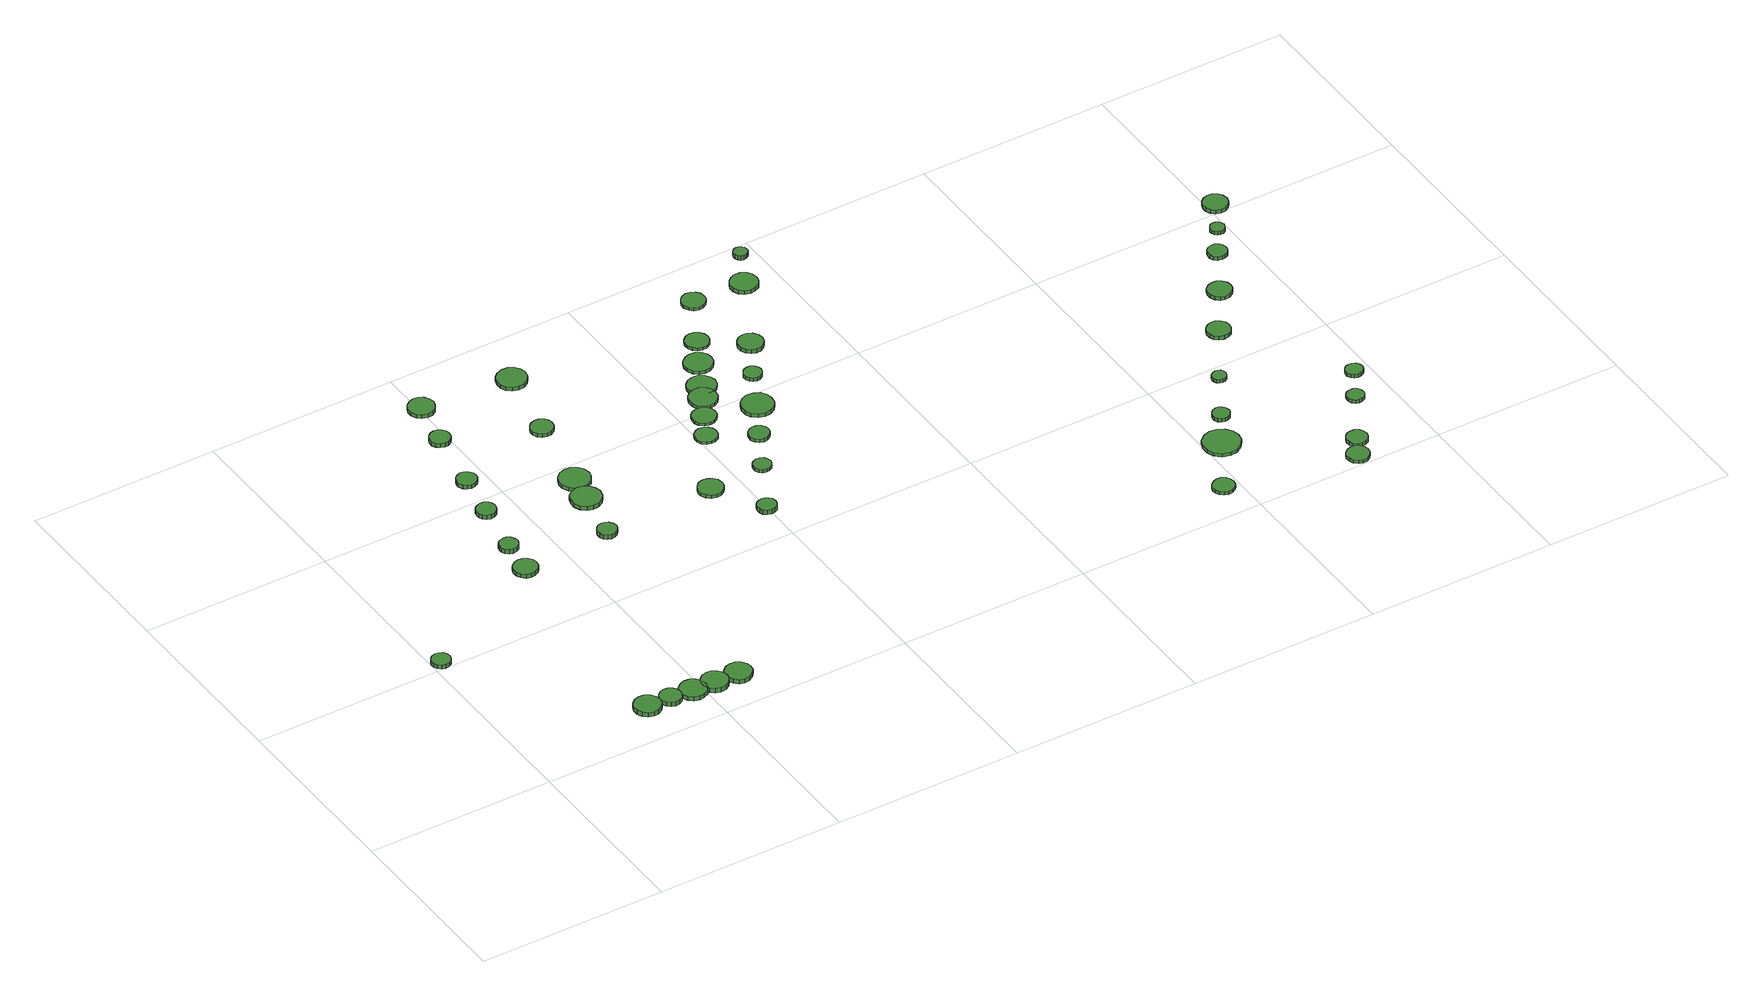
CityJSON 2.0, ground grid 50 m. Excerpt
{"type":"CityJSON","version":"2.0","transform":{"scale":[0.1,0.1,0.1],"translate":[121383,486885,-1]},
"CityObjects":{
"tree1":{"type":"SolitaryVegetationObject","attributes":{"function":"something"},"geometry":[{"type":"MultiSurface","lod":"1","boundaries":[[[0,1,2,3,4,5,6,7,8,9,10,11,12,13,14]],[[15,16,17,18,19,20,21,22,23,24,25,26,27,28,29]],[[0,29,28,1]],[[1,28,27,2]],[[2,27,26,3]],[[3,26,25,4]],[[4,25,24,5]],[[5,24,23,6]],[[6,23,22,7]],[[7,22,21,8]],[[8,21,20,9]],[[9,20,19,10]],[[10,19,18,11]],[[11,18,17,12]],[[12,17,16,13]],[[13,16,15,14]],[[14,15,29,0]]]}]},
"tree2":{"type":"SolitaryVegetationObject","attributes":{"function":"something"},"geometry":[{"type":"MultiSurface","lod":"1","boundaries":[[[30,31,32,33,34,35,36,37,38,39,40,41,42,43,44]],[[45,46,47,48,49,50,51,52,53,54,55,56,57,58,59]],[[30,59,58,31]],[[31,58,57,32]],[[32,57,56,33]],[[33,56,55,34]],[[34,55,54,35]],[[35,54,53,36]],[[36,53,52,37]],[[37,52,51,38]],[[38,51,50,39]],[[39,50,49,40]],[[40,49,48,41]],[[41,48,47,42]],[[42,47,46,43]],[[43,46,45,44]],[[44,45,59,30]]]}]},
"tree3":{"type":"SolitaryVegetationObject","attributes":{"function":"something"},"geometry":[{"type":"MultiSurface","lod":"1","boundaries":[[[60,61,62,63,64,65,66,67,68,69,70,71,72,73,74]],[[75,76,77,78,79,80,81,82,83,84,85,86,87,88,89]],[[60,89,88,61]],[[61,88,87,62]],[[62,87,86,63]],[[63,86,85,64]],[[64,85,84,65]],[[65,84,83,66]],[[66,83,82,67]],[[67,82,81,68]],[[68,81,80,69]],[[69,80,79,70]],[[70,79,78,71]],[[71,78,77,72]],[[72,77,76,73]],[[73,76,75,74]],[[74,75,89,60]]]}]},
"tree4":{"type":"SolitaryVegetationObject","attributes":{"function":"something"},"geometry":[{"type":"MultiSurface","lod":"1","boundaries":[[[90,91,92,93,94,95,96,97,98,99,100,101,102,103,104]],[[105,106,107,108,109,110,111,112,113,114,115,116,117,118,119]],[[90,119,118,91]],[[91,118,117,92]],[[92,117,116,93]],[[93,116,115,94]],[[94,115,114,95]],[[95,114,113,96]],[[96,113,112,97]],[[97,112,111,98]],[[98,111,110,99]],[[99,110,109,100]],[[100,109,108,101]],[[101,108,107,102]],[[102,107,106,103]],[[103,106,105,104]],[[104,105,119,90]]]}]},
"tree5":{"type":"SolitaryVegetationObject","attributes":{"function":"something"},"geometry":[{"type":"MultiSurface","lod":"1","boundaries":[[[120,121,122,123,124,125,126,127,128,129,130,131,132,133,134]],[[135,136,137,138,139,140,141,142,143,144,145,146,147,148,149]],[[120,149,148,121]],[[121,148,147,122]],[[122,147,146,123]],[[123,146,145,124]],[[124,145,144,125]],[[125,144,143,126]],[[126,143,142,127]],[[127,142,141,128]],[[128,141,140,129]],[[129,140,139,130]],[[130,139,138,131]],[[131,138,137,132]],[[132,137,136,133]],[[133,136,135,134]],[[134,135,149,120]]]}]},
"tree6":{"type":"SolitaryVegetationObject","attributes":{"function":"something"},"geometry":[{"type":"MultiSurface","lod":"1","boundaries":[[[150,151,152,153,154,155,156,157,158,159,160,161,162,163,164]],[[165,166,167,168,169,170,171,172,173,174,175,176,177,178,179]],[[150,179,178,151]],[[151,178,177,152]],[[152,177,176,153]],[[153,176,175,154]],[[154,175,174,155]],[[155,174,173,156]],[[156,173,172,157]],[[157,172,171,158]],[[158,171,170,159]],[[159,170,169,160]],[[160,169,168,161]],[[161,168,167,162]],[[162,167,166,163]],[[163,166,165,164]],[[164,165,179,150]]]}]},
"tree7":{"type":"SolitaryVegetationObject","attributes":{"function":"something"},"geometry":[{"type":"MultiSurface","lod":"1","boundaries":[[[180,181,182,183,184,185,186,187,188,189,190,191,192,193,194]],[[195,196,197,198,199,200,201,202,203,204,205,206,207,208,209]],[[180,209,208,181]],[[181,208,207,182]],[[182,207,206,183]],[[183,206,205,184]],[[184,205,204,185]],[[185,204,203,186]],[[186,203,202,187]],[[187,202,201,188]],[[188,201,200,189]],[[189,200,199,190]],[[190,199,198,191]],[[191,198,197,192]],[[192,197,196,193]],[[193,196,195,194]],[[194,195,209,180]]]}]},
"tree8":{"type":"SolitaryVegetationObject","attributes":{"function":"something"},"geometry":[{"type":"MultiSurface","lod":"1","boundaries":[[[210,211,212,213,214,215,216,217,218,219,220,221,222,223,224]],[[225,226,227,228,229,230,231,232,233,234,235,236,237,238,239]],[[210,239,238,211]],[[211,238,237,212]],[[212,237,236,213]],[[213,236,235,214]],[[214,235,234,215]],[[215,234,233,216]],[[216,233,232,217]],[[217,232,231,218]],[[218,231,230,219]],[[219,230,229,220]],[[220,229,228,221]],[[221,228,227,222]],[[222,227,226,223]],[[223,226,225,224]],[[224,225,239,210]]]}]},
"tree9":{"type":"SolitaryVegetationObject","attributes":{"function":"something"},"geometry":[{"type":"MultiSurface","lod":"1","boundaries":[[[240,241,242,243,244,245,246,247,248,249,250,251,252,253,254]],[[255,256,257,258,259,260,261,262,263,264,265,266,267,268,269]],[[240,269,268,241]],[[241,268,267,242]],[[242,267,266,243]],[[243,266,265,244]],[[244,265,264,245]],[[245,264,263,246]],[[246,263,262,247]],[[247,262,261,248]],[[248,261,260,249]],[[249,260,259,250]],[[250,259,258,251]],[[251,258,257,252]],[[252,257,256,253]],[[253,256,255,254]],[[254,255,269,240]]]}]},
"tree10":{"type":"SolitaryVegetationObject","attributes":{"function":"something"},"geometry":[{"type":"MultiSurface","lod":"1","boundaries":[[[270,271,272,273,274,275,276,277,278,279,280,281,282,283,284]],[[285,286,287,288,289,290,291,292,293,294,295,296,297,298,299]],[[270,299,298,271]],[[271,298,297,272]],[[272,297,296,273]],[[273,296,295,274]],[[274,295,294,275]],[[275,294,293,276]],[[276,293,292,277]],[[277,292,291,278]],[[278,291,290,279]],[[279,290,289,280]],[[280,289,288,281]],[[281,288,287,282]],[[282,287,286,283]],[[283,286,285,284]],[[284,285,299,270]]]}]},
"tree11":{"type":"SolitaryVegetationObject","attributes":{"function":"something"},"geometry":[{"type":"MultiSurface","lod":"1","boundaries":[[[300,301,302,303,304,305,306,307,308,309,310,311,312,313,314]],[[315,316,317,318,319,320,321,322,323,324,325,326,327,328,329]],[[300,329,328,301]],[[301,328,327,302]],[[302,327,326,303]],[[303,326,325,304]],[[304,325,324,305]],[[305,324,323,306]],[[306,323,322,307]],[[307,322,321,308]],[[308,321,320,309]],[[309,320,319,310]],[[310,319,318,311]],[[311,318,317,312]],[[312,317,316,313]],[[313,316,315,314]],[[314,315,329,300]]]}]},
"tree12":{"type":"SolitaryVegetationObject","attributes":{"function":"something"},"geometry":[{"type":"MultiSurface","lod":"1","boundaries":[[[330,331,332,333,334,335,336,337,338,339,340,341,342,343,344]],[[345,346,347,348,349,350,351,352,353,354,355,356,357,358,359]],[[330,359,358,331]],[[331,358,357,332]],[[332,357,356,333]],[[333,356,355,334]],[[334,355,354,335]],[[335,354,353,336]],[[336,353,352,337]],[[337,352,351,338]],[[338,351,350,339]],[[339,350,349,340]],[[340,349,348,341]],[[341,348,347,342]],[[342,347,346,343]],[[343,346,345,344]],[[344,345,359,330]]]}]},
"tree13":{"type":"SolitaryVegetationObject","attributes":{"function":"something"},"geometry":[{"type":"MultiSurface","lod":"1","boundaries":[[[360,361,362,363,364,365,366,367,368,369,370,371,372,373,374]],[[375,376,377,378,379,380,381,382,383,384,385,386,387,388,389]],[[360,389,388,361]],[[361,388,387,362]],[[362,387,386,363]],[[363,386,385,364]],[[364,385,384,365]],[[365,384,383,366]],[[366,383,382,367]],[[367,382,381,368]],[[368,381,380,369]],[[369,380,379,370]],[[370,379,378,371]],[[371,378,377,372]],[[372,377,376,373]],[[373,376,375,374]],[[374,375,389,360]]]}]},
"tree14":{"type":"SolitaryVegetationObject","attributes":{"function":"something"},"geometry":[{"type":"MultiSurface","lod":"1","boundaries":[[[390,391,392,393,394,395,396,397,398,399,400,401,402,403,404]],[[405,406,407,408,409,410,411,412,413,414,415,416,417,418,419]],[[390,419,418,391]],[[391,418,417,392]],[[392,417,416,393]],[[393,416,415,394]],[[394,415,414,395]],[[395,414,413,396]],[[396,413,412,397]],[[397,412,411,398]],[[398,411,410,399]],[[399,410,409,400]],[[400,409,408,401]],[[401,408,407,402]],[[402,407,406,403]],[[403,406,405,404]],[[404,405,419,390]]]}]},
"tree15":{"type":"SolitaryVegetationObject","attributes":{"function":"something"},"geometry":[{"type":"MultiSurface","lod":"1","boundaries":[[[420,421,422,423,424,425,426,427,428,429,430,431,432,433,434]],[[435,436,437,438,439,440,441,442,443,444,445,446,447,448,449]],[[420,449,448,421]],[[421,448,447,422]],[[422,447,446,423]],[[423,446,445,424]],[[424,445,444,425]],[[425,444,443,426]],[[426,443,442,427]],[[427,442,441,428]],[[428,441,440,429]],[[429,440,439,430]],[[430,439,438,431]],[[431,438,437,432]],[[432,437,436,433]],[[433,436,435,434]],[[434,435,449,420]]]}]},
"tree16":{"type":"SolitaryVegetationObject","attributes":{"function":"something"},"geometry":[{"type":"MultiSurface","lod":"1","boundaries":[[[450,451,452,453,454,455,456,457,458,459,460,461,462,463,464]],[[465,466,467,468,469,470,471,472,473,474,475,476,477,478,479]],[[450,479,478,451]],[[451,478,477,452]],[[452,477,476,453]],[[453,476,475,454]],[[454,475,474,455]],[[455,474,473,456]],[[456,473,472,457]],[[457,472,471,458]],[[458,471,470,459]],[[459,470,469,460]],[[460,469,468,461]],[[461,468,467,462]],[[462,467,466,463]],[[463,466,465,464]],[[464,465,479,450]]]}]},
"tree17":{"type":"SolitaryVegetationObject","attributes":{"function":"something"},"geometry":[{"type":"MultiSurface","lod":"1","boundaries":[[[480,481,482,483,484,485,486,487,488,489,490,491,492,493,494]],[[495,496,497,498,499,500,501,502,503,504,505,506,507,508,509]],[[480,509,508,481]],[[481,508,507,482]],[[482,507,506,483]],[[483,506,505,484]],[[484,505,504,485]],[[485,504,503,486]],[[486,503,502,487]],[[487,502,501,488]],[[488,501,500,489]],[[489,500,499,490]],[[490,499,498,491]],[[491,498,497,492]],[[492,497,496,493]],[[493,496,495,494]],[[494,495,509,480]]]}]},
"tree18":{"type":"SolitaryVegetationObject","attributes":{"function":"something"},"geometry":[{"type":"MultiSurface","lod":"1","boundaries":[[[510,511,512,513,514,515,516,517,518,519,520,521,522,523,524]],[[525,526,527,528,529,530,531,532,533,534,535,536,537,538,539]],[[510,539,538,511]],[[511,538,537,512]],[[512,537,536,513]],[[513,536,535,514]],[[514,535,534,515]],[[515,534,533,516]],[[516,533,532,517]],[[517,532,531,518]],[[518,531,530,519]],[[519,530,529,520]],[[520,529,528,521]],[[521,528,527,522]],[[522,527,526,523]],[[523,526,525,524]],[[524,525,539,510]]]}]},
"tree19":{"type":"SolitaryVegetationObject","attributes":{"function":"something"},"geometry":[{"type":"MultiSurface","lod":"1","boundaries":[[[540,541,542,543,544,545,546,547,548,549,550,551,552,553,554]],[[555,556,557,558,559,560,561,562,563,564,565,566,567,568,569]],[[540,569,568,541]],[[541,568,567,542]],[[542,567,566,543]],[[543,566,565,544]],[[544,565,564,545]],[[545,564,563,546]],[[546,563,562,547]],[[547,562,561,548]],[[548,561,560,549]],[[549,560,559,550]],[[550,559,558,551]],[[551,558,557,552]],[[552,557,556,553]],[[553,556,555,554]],[[554,555,569,540]]]}]},
"tree20":{"type":"SolitaryVegetationObject","attributes":{"function":"something"},"geometry":[{"type":"MultiSurface","lod":"1","boundaries":[[[570,571,572,573,574,575,576,577,578,579,580,581,582,583,584]],[[585,586,587,588,589,590,591,592,593,594,595,596,597,598,599]],[[570,599,598,571]],[[571,598,597,572]],[[572,597,596,573]],[[573,596,595,574]],[[574,595,594,575]],[[575,594,593,576]],[[576,593,592,577]],[[577,592,591,578]],[[578,591,590,579]],[[579,590,589,580]],[[580,589,588,581]],[[581,588,587,582]],[[582,587,586,583]],[[583,586,585,584]],[[584,585,599,570]]]}]},
"tree21":{"type":"SolitaryVegetationObject","attributes":{"function":"something"},"geometry":[{"type":"MultiSurface","lod":"1","boundaries":[[[600,601,602,603,604,605,606,607,608,609,610,611,612,613,614]],[[615,616,617,618,619,620,621,622,623,624,625,626,627,628,629]],[[600,629,628,601]],[[601,628,627,602]],[[602,627,626,603]],[[603,626,625,604]],[[604,625,624,605]],[[605,624,623,606]],[[606,623,622,607]],[[607,622,621,608]],[[608,621,620,609]],[[609,620,619,610]],[[610,619,618,611]],[[611,618,617,612]],[[612,617,616,613]],[[613,616,615,614]],[[614,615,629,600]]]}]},
"tree22":{"type":"SolitaryVegetationObject","attributes":{"function":"something"},"geometry":[{"type":"MultiSurface","lod":"1","boundaries":[[[630,631,632,633,634,635,636,637,638,639,640,641,642,643,644]],[[645,646,647,648,649,650,651,652,653,654,655,656,657,658,659]],[[630,659,658,631]],[[631,658,657,632]],[[632,657,656,633]],[[633,656,655,634]],[[634,655,654,635]],[[635,654,653,636]],[[636,653,652,637]],[[637,652,651,638]],[[638,651,650,639]],[[639,650,649,640]],[[640,649,648,641]],[[641,648,647,642]],[[642,647,646,643]],[[643,646,645,644]],[[644,645,659,630]]]}]},
"tree23":{"type":"SolitaryVegetationObject","attributes":{"function":"something"},"geometry":[{"type":"MultiSurface","lod":"1","boundaries":[[[660,661,662,663,664,665,666,667,668,669,670,671,672,673,674]],[[675,676,677,678,679,680,681,682,683,684,685,686,687,688,689]],[[660,689,688,661]],[[661,688,687,662]],[[662,687,686,663]],[[663,686,685,664]],[[664,685,684,665]],[[665,684,683,666]],[[666,683,682,667]],[[667,682,681,668]],[[668,681,680,669]],[[669,680,679,670]],[[670,679,678,671]],[[671,678,677,672]],[[672,677,676,673]],[[673,676,675,674]],[[674,675,689,660]]]}]},
"tree24":{"type":"SolitaryVegetationObject","attributes":{"function":"something"},"geometry":[{"type":"MultiSurface","lod":"1","boundaries":[[[690,691,692,693,694,695,696,697,698,699,700,701,702,703,704]],[[705,706,707,708,709,710,711,712,713,714,715,716,717,718,719]],[[690,719,718,691]],[[691,718,717,692]],[[692,717,716,693]],[[693,716,715,694]],[[694,715,714,695]],[[695,714,713,696]],[[696,713,712,697]],[[697,712,711,698]],[[698,711,710,699]],[[699,710,709,700]],[[700,709,708,701]],[[701,708,707,702]],[[702,707,706,703]],[[703,706,705,704]],[[704,705,719,690]]]}]},
"tree25":{"type":"SolitaryVegetationObject","attributes":{"function":"something"},"geometry":[{"type":"MultiSurface","lod":"1","boundaries":[[[720,721,722,723,724,725,726,727,728,729,730,731,732,733,734]],[[735,736,737,738,739,740,741,742,743,744,745,746,747,748,749]],[[720,749,748,721]],[[721,748,747,722]],[[722,747,746,723]],[[723,746,745,724]],[[724,745,744,725]],[[725,744,743,726]],[[726,743,742,727]],[[727,742,741,728]],[[728,741,740,729]],[[729,740,739,730]],[[730,739,738,731]],[[731,738,737,732]],[[732,737,736,733]],[[733,736,735,734]],[[734,735,749,720]]]}]},
"tree26":{"type":"SolitaryVegetationObject","attributes":{"function":"something"},"geometry":[{"type":"MultiSurface","lod":"1","boundaries":[[[750,751,752,753,754,755,756,757,758,759,760,761,762,763,764]],[[765,766,767,768,769,770,771,772,773,774,775,776,777,778,779]],[[750,779,778,751]],[[751,778,777,752]],[[752,777,776,753]],[[753,776,775,754]],[[754,775,774,755]],[[755,774,773,756]],[[756,773,772,757]],[[757,772,771,758]],[[758,771,770,759]],[[759,770,769,760]],[[760,769,768,761]],[[761,768,767,762]],[[762,767,766,763]],[[763,766,765,764]],[[764,765,779,750]]]}]},
"tree27":{"type":"SolitaryVegetationObject","attributes":{"function":"something"},"geometry":[{"type":"MultiSurface","lod":"1","boundaries":[[[780,781,782,783,784,785,786,787,788,789,790,791,792,793,794]],[[795,796,797,798,799,800,801,802,803,804,805,806,807,808,809]],[[780,809,808,781]],[[781,808,807,782]],[[782,807,806,783]],[[783,806,805,784]],[[784,805,804,785]],[[785,804,803,786]],[[786,803,802,787]],[[787,802,801,788]],[[788,801,800,789]],[[789,800,799,790]],[[790,799,798,791]],[[791,798,797,792]],[[792,797,796,793]],[[793,796,795,794]],[[794,795,809,780]]]}]},
"tree28":{"type":"SolitaryVegetationObject","attributes":{"function":"something"},"geometry":[{"type":"MultiSurface","lod":"1","boundaries":[[[810,811,812,813,814,815,816,817,818,819,820,821,822,823,824]],[[825,826,827,828,829,830,831,832,833,834,835,836,837,838,839]],[[810,839,838,811]],[[811,838,837,812]],[[812,837,836,813]],[[813,836,835,814]],[[814,835,834,815]],[[815,834,833,816]],[[816,833,832,817]],[[817,832,831,818]],[[818,831,830,819]],[[819,830,829,820]],[[820,829,828,821]],[[821,828,827,822]],[[822,827,826,823]],[[823,826,825,824]],[[824,825,839,810]]]}]},
"tree29":{"type":"SolitaryVegetationObject","attributes":{"function":"something"},"geometry":[{"type":"MultiSurface","lod":"1","boundaries":[[[840,841,842,843,844,845,846,847,848,849,850,851,852,853,854]],[[855,856,857,858,859,860,861,862,863,864,865,866,867,868,869]],[[840,869,868,841]],[[841,868,867,842]],[[842,867,866,843]],[[843,866,865,844]],[[844,865,864,845]],[[845,864,863,846]],[[846,863,862,847]],[[847,862,861,848]],[[848,861,860,849]],[[849,860,859,850]],[[850,859,858,851]],[[851,858,857,852]],[[852,857,856,853]],[[853,856,855,854]],[[854,855,869,840]]]}]},
"tree30":{"type":"SolitaryVegetationObject","attributes":{"function":"something"},"geometry":[{"type":"MultiSurface","lod":"1","boundaries":[[[870,871,872,873,874,875,876,877,878,879,880,881,882,883,884]],[[885,886,887,888,889,890,891,892,893,894,895,896,897,898,899]],[[870,899,898,871]],[[871,898,897,872]],[[872,897,896,873]],[[873,896,895,874]],[[874,895,894,875]],[[875,894,893,876]],[[876,893,892,877]],[[877,892,891,878]],[[878,891,890,879]],[[879,890,889,880]],[[880,889,888,881]],[[881,888,887,882]],[[882,887,886,883]],[[883,886,885,884]],[[884,885,899,870]]]}]},
"tree31":{"type":"SolitaryVegetationObject","attributes":{"function":"something"},"geometry":[{"type":"MultiSurface","lod":"1","boundaries":[[[900,901,902,903,904,905,906,907,908,909,910,911,912,913,914]],[[915,916,917,918,919,920,921,922,923,924,925,926,927,928,929]],[[900,929,928,901]],[[901,928,927,902]],[[902,927,926,903]],[[903,926,925,904]],[[904,925,924,905]],[[905,924,923,906]],[[906,923,922,907]],[[907,922,921,908]],[[908,921,920,909]],[[909,920,919,910]],[[910,919,918,911]],[[911,918,917,912]],[[912,917,916,913]],[[913,916,915,914]],[[914,915,929,900]]]}]},
"tree32":{"type":"SolitaryVegetationObject","attributes":{"function":"something"},"geometry":[{"type":"MultiSurface","lod":"1","boundaries":[[[930,931,932,933,934,935,936,937,938,939,940,941,942,943,944]],[[945,946,947,948,949,950,951,952,953,954,955,956,957,958,959]],[[930,959,958,931]],[[931,958,957,932]],[[932,957,956,933]],[[933,956,955,934]],[[934,955,954,935]],[[935,954,953,936]],[[936,953,952,937]],[[937,952,951,938]],[[938,951,950,939]],[[939,950,949,940]],[[940,949,948,941]],[[941,948,947,942]],[[942,947,946,943]],[[943,946,945,944]],[[944,945,959,930]]]}]},
"tree33":{"type":"SolitaryVegetationObject","attributes":{"function":"something"},"geometry":[{"type":"MultiSurface","lod":"1","boundaries":[[[960,961,962,963,964,965,966,967,968,969,970,971,972,973,974]],[[975,976,977,978,979,980,981,982,983,984,985,986,987,988,989]],[[960,989,988,961]],[[961,988,987,962]],[[962,987,986,963]],[[963,986,985,964]],[[964,985,984,965]],[[965,984,983,966]],[[966,983,982,967]],[[967,982,981,968]],[[968,981,980,969]],[[969,980,979,970]],[[970,979,978,971]],[[971,978,977,972]],[[972,977,976,973]],[[973,976,975,974]],[[974,975,989,960]]]}]},
"tree34":{"type":"SolitaryVegetationObject","attributes":{"function":"something"},"geometry":[{"type":"MultiSurface","lod":"1","boundaries":[[[990,991,992,993,994,995,996,997,998,999,1000,1001,1002,1003,1004]],[[1005,1006,1007,1008,1009,1010,1011,1012,1013,1014,1015,1016,1017,1018,1019]],[[990,1019,1018,991]],[[991,1018,1017,992]],[[992,1017,1016,993]],[[993,1016,1015,994]],[[994,1015,1014,995]],[[995,1014,1013,996]],[[996,1013,1012,997]],[[997,1012,1011,998]],[[998,1011,1010,999]],[[999,1010,1009,1000]],[[1000,1009,1008,1001]],[[1001,1008,1007,1002]],[[1002,1007,1006,1003]],[[1003,1006,1005,1004]],[[1004,1005,1019,990]]]}]},
"tree35":{"type":"SolitaryVegetationObject","attributes":{"function":"something"},"geometry":[{"type":"MultiSurface","lod":"1","boundaries":[[[1020,1021,1022,1023,1024,1025,1026,1027,1028,1029,1030,1031,1032,1033,1034]],[[1035,1036,1037,1038,1039,1040,1041,1042,1043,1044,1045,1046,1047,1048,1049]],[[1020,1049,1048,1021]],[[1021,1048,1047,1022]],[[1022,1047,1046,1023]],[[1023,1046,1045,1024]],[[1024,1045,1044,1025]],[[1025,1044,1043,1026]],[[1026,1043,1042,1027]],[[1027,1042,1041,1028]],[[1028,1041,1040,1029]],[[1029,1040,1039,1030]],[[1030,1039,1038,1031]],[[1031,1038,1037,1032]],[[1032,1037,1036,1033]],[[1033,1036,1035,1034]],[[1034,1035,1049,1020]]]}]},
"tree36":{"type":"SolitaryVegetationObject","attributes":{"function":"something"},"geometry":[{"type":"MultiSurface","lod":"1","boundaries":[[[1050,1051,1052,1053,1054,1055,1056,1057,1058,1059,1060,1061,1062,1063,1064]],[[1065,1066,1067,1068,1069,1070,1071,1072,1073,1074,1075,1076,1077,1078,1079]],[[1050,1079,1078,1051]],[[1051,1078,1077,1052]],[[1052,1077,1076,1053]],[[1053,1076,1075,1054]],[[1054,1075,1074,1055]],[[1055,1074,1073,1056]],[[1056,1073,1072,1057]],[[1057,1072,1071,1058]],[[1058,1071,1070,1059]],[[1059,1070,1069,1060]],[[1060,1069,1068,1061]],[[1061,1068,1067,1062]],[[1062,1067,1066,1063]],[[1063,1066,1065,1064]],[[1064,1065,1079,1050]]]}]},
"tree37":{"type":"SolitaryVegetationObject","attributes":{"function":"something"},"geometry":[{"type":"MultiSurface","lod":"1","boundaries":[[[1080,1081,1082,1083,1084,1085,1086,1087,1088,1089,1090,1091,1092,1093,1094]],[[1095,1096,1097,1098,1099,1100,1101,1102,1103,1104,1105,1106,1107,1108,1109]],[[1080,1109,1108,1081]],[[1081,1108,1107,1082]],[[1082,1107,1106,1083]],[[1083,1106,1105,1084]],[[1084,1105,1104,1085]],[[1085,1104,1103,1086]],[[1086,1103,1102,1087]],[[1087,1102,1101,1088]],[[1088,1101,1100,1089]],[[1089,1100,1099,1090]],[[1090,1099,1098,1091]],[[1091,1098,1097,1092]],[[1092,1097,1096,1093]],[[1093,1096,1095,1094]],[[1094,1095,1109,1080]]]}]},
"tree38":{"type":"SolitaryVegetationObject","attributes":{"function":"something"},"geometry":[{"type":"MultiSurface","lod":"1","boundaries":[[[1110,1111,1112,1113,1114,1115,1116,1117,1118,1119,1120,1121,1122,1123,1124]],[[1125,1126,1127,1128,1129,1130,1131,1132,1133,1134,1135,1136,1137,1138,1139]],[[1110,1139,1138,1111]],[[1111,1138,1137,1112]],[[1112,1137,1136,1113]],[[1113,1136,1135,1114]],[[1114,1135,1134,1115]],[[1115,1134,1133,1116]],[[1116,1133,1132,1117]],[[1117,1132,1131,1118]],[[1118,1131,1130,1119]],[[1119,1130,1129,1120]],[[1120,1129,1128,1121]],[[1121,1128,1127,1122]],[[1122,1127,1126,1123]],[[1123,1126,1125,1124]],[[1124,1125,1139,1110]]]}]},
"tree39":{"type":"SolitaryVegetationObject","attributes":{"function":"something"},"geometry":[{"type":"MultiSurface","lod":"1","boundaries":[[[1140,1141,1142,1143,1144,1145,1146,1147,1148,1149,1150,1151,1152,1153,1154]],[[1155,1156,1157,1158,1159,1160,1161,1162,1163,1164,1165,1166,1167,1168,1169]],[[1140,1169,1168,1141]],[[1141,1168,1167,1142]],[[1142,1167,1166,1143]],[[1143,1166,1165,1144]],[[1144,1165,1164,1145]],[[1145,1164,1163,1146]],[[1146,1163,1162,1147]],[[1147,1162,1161,1148]],[[1148,1161,1160,1149]],[[1149,1160,1159,1150]],[[1150,1159,1158,1151]],[[1151,1158,1157,1152]],[[1152,1157,1156,1153]],[[1153,1156,1155,1154]],[[1154,1155,1169,1140]]]}]},
"tree40":{"type":"SolitaryVegetationObject","attributes":{"function":"something"},"geometry":[{"type":"MultiSurface","lod":"1","boundaries":[[[1170,1171,1172,1173,1174,1175,1176,1177,1178,1179,1180,1181,1182,1183,1184]],[[1185,1186,1187,1188,1189,1190,1191,1192,1193,1194,1195,1196,1197,1198,1199]],[[1170,1199,1198,1171]],[[1171,1198,1197,1172]],[[1172,1197,1196,1173]],[[1173,1196,1195,1174]],[[1174,1195,1194,1175]],[[1175,1194,1193,1176]],[[1176,1193,1192,1177]],[[1177,1192,1191,1178]],[[1178,1191,1190,1179]],[[1179,1190,1189,1180]],[[1180,1189,1188,1181]],[[1181,1188,1187,1182]],[[1182,1187,1186,1183]],[[1183,1186,1185,1184]],[[1184,1185,1199,1170]]]}]},
"tree41":{"type":"SolitaryVegetationObject","attributes":{"function":"something"},"geometry":[{"type":"MultiSurface","lod":"1","boundaries":[[[1200,1201,1202,1203,1204,1205,1206,1207,1208,1209,1210,1211,1212,1213,1214]],[[1215,1216,1217,1218,1219,1220,1221,1222,1223,1224,1225,1226,1227,1228,1229]],[[1200,1229,1228,1201]],[[1201,1228,1227,1202]],[[1202,1227,1226,1203]],[[1203,1226,1225,1204]],[[1204,1225,1224,1205]],[[1205,1224,1223,1206]],[[1206,1223,1222,1207]],[[1207,1222,1221,1208]],[[1208,1221,1220,1209]],[[1209,1220,1219,1210]],[[1210,1219,1218,1211]],[[1211,1218,1217,1212]],[[1212,1217,1216,1213]],[[1213,1216,1215,1214]],[[1214,1215,1229,1200]]]}]},
"tree42":{"type":"SolitaryVegetationObject","attributes":{"function":"something"},"geometry":[{"type":"MultiSurface","lod":"1","boundaries":[[[1230,1231,1232,1233,1234,1235,1236,1237,1238,1239,1240,1241,1242,1243,1244]],[[1245,1246,1247,1248,1249,1250,1251,1252,1253,1254,1255,1256,1257,1258,1259]],[[1230,1259,1258,1231]],[[1231,1258,1257,1232]],[[1232,1257,1256,1233]],[[1233,1256,1255,1234]],[[1234,1255,1254,1235]],[[1235,1254,1253,1236]],[[1236,1253,1252,1237]],[[1237,1252,1251,1238]],[[1238,1251,1250,1239]],[[1239,1250,1249,1240]],[[1240,1249,1248,1241]],[[1241,1248,1247,1242]],[[1242,1247,1246,1243]],[[1243,1246,1245,1244]],[[1244,1245,1259,1230]]]}]},
"tree43":{"type":"SolitaryVegetationObject","attributes":{"function":"something"},"geometry":[{"type":"MultiSurface","lod":"1","boundaries":[[[1260,1261,1262,1263,1264,1265,1266,1267,1268,1269,1270,1271,1272,1273,1274]],[[1275,1276,1277,1278,1279,1280,1281,1282,1283,1284,1285,1286,1287,1288,1289]],[[1260,1289,1288,1261]],[[1261,1288,1287,1262]],[[1262,1287,1286,1263]],[[1263,1286,1285,1264]],[[1264,1285,1284,1265]],[[1265,1284,1283,1266]],[[1266,1283,1282,1267]],[[1267,1282,1281,1268]],[[1268,1281,1280,1269]],[[1269,1280,1279,1270]],[[1270,1279,1278,1271]],[[1271,1278,1277,1272]],[[1272,1277,1276,1273]],[[1273,1276,1275,1274]],[[1274,1275,1289,1260]]]}]},
"tree44":{"type":"SolitaryVegetationObject","attributes":{"function":"something"},"geometry":[{"type":"MultiSurface","lod":"1","boundaries":[[[1290,1291,1292,1293,1294,1295,1296,1297,1298,1299,1300,1301,1302,1303,1304]],[[1305,1306,1307,1308,1309,1310,1311,1312,1313,1314,1315,1316,1317,1318,1319]],[[1290,1319,1318,1291]],[[1291,1318,1317,1292]],[[1292,1317,1316,1293]],[[1293,1316,1315,1294]],[[1294,1315,1314,1295]],[[1295,1314,1313,1296]],[[1296,1313,1312,1297]],[[1297,1312,1311,1298]],[[1298,1311,1310,1299]],[[1299,1310,1309,1300]],[[1300,1309,1308,1301]],[[1301,1308,1307,1302]],[[1302,1307,1306,1303]],[[1303,1306,1305,1304]],[[1304,1305,1319,1290]]]}]},
"tree45":{"type":"SolitaryVegetationObject","attributes":{"function":"something"},"geometry":[{"type":"MultiSurface","lod":"1","boundaries":[[[1320,1321,1322,1323,1324,1325,1326,1327,1328,1329,1330,1331,1332,1333,1334]],[[1335,1336,1337,1338,1339,1340,1341,1342,1343,1344,1345,1346,1347,1348,1349]],[[1320,1349,1348,1321]],[[1321,1348,1347,1322]],[[1322,1347,1346,1323]],[[1323,1346,1345,1324]],[[1324,1345,1344,1325]],[[1325,1344,1343,1326]],[[1326,1343,1342,1327]],[[1327,1342,1341,1328]],[[1328,1341,1340,1329]],[[1329,1340,1339,1330]],[[1330,1339,1338,1331]],[[1331,1338,1337,1332]],[[1332,1337,1336,1333]],[[1333,1336,1335,1334]],[[1334,1335,1349,1320]]]}]},
"tree46":{"type":"SolitaryVegetationObject","attributes":{"function":"something"},"geometry":[{"type":"MultiSurface","lod":"1","boundaries":[[[1350,1351,1352,1353,1354,1355,1356,1357,1358,1359,1360,1361,1362,1363,1364]],[[1365,1366,1367,1368,1369,1370,1371,1372,1373,1374,1375,1376,1377,1378,1379]],[[1350,1379,1378,1351]],[[1351,1378,1377,1352]],[[1352,1377,1376,1353]],[[1353,1376,1375,1354]],[[1354,1375,1374,1355]],[[1355,1374,1373,1356]],[[1356,1373,1372,1357]],[[1357,1372,1371,1358]],[[1358,1371,1370,1359]],[[1359,1370,1369,1360]],[[1360,1369,1368,1361]],[[1361,1368,1367,1362]],[[1362,1367,1366,1363]],[[1363,1366,1365,1364]],[[1364,1365,1379,1350]]]}]}
},
"vertices":[
[52,525,17],[50,535,17],[44,543,17],[35,548,17],[25,549,17],[15,546,17],[7,539,17],[3,530,17],[3,519,17],[7,510,17],[15,503,17],[25,500,17],[35,501,17],[44,506,17],[50,515,17],[50,515,6],[44,506,6],[35,501,6],[25,500,6],[15,503,6],[7,510,6],[3,519,6],[3,530,6],[7,539,6],[15,546,6],[25,549,6],[35,548,6],[44,543,6],[50,535,6],[52,525,6],
[379,106,27],[376,120,27],[368,132,27],[355,139,27],[341,141,27],[327,136,27],[316,127,27],[310,114,27],[310,99,27],[316,86,27],[327,76,27],[341,72,27],[355,73,27],[368,81,27],[376,92,27],[376,92,14],[368,81,14],[355,73,14],[341,72,14],[327,76,14],[316,86,14],[310,99,14],[310,114,14],[316,127,14],[327,136,14],[341,141,14],[355,139,14],[368,132,14],[376,120,14],[379,106,14],
[437,107,25],[435,118,25],[428,128,25],[418,134,25],[406,135,25],[395,131,25],[386,124,25],[381,113,25],[381,101,25],[386,90,25],[395,82,25],[406,79,25],[418,80,25],[428,86,25],[435,95,25],[435,95,13],[428,86,13],[418,80,13],[406,79,13],[395,82,13],[386,90,13],[381,101,13],[381,113,13],[386,124,13],[395,131,13],[406,135,13],[418,134,13],[428,128,13],[435,118,13],[437,107,13],
[505,103,24],[502,117,24],[494,129,24],[481,136,24],[467,138,24],[453,133,24],[442,124,24],[436,110,24],[436,96,24],[442,83,24],[453,73,24],[467,69,24],[481,70,24],[494,77,24],[502,89,24],[502,89,12],[494,77,12],[481,70,12],[467,69,12],[453,73,12],[442,83,12],[436,96,12],[436,110,12],[442,124,12],[453,133,12],[467,138,12],[481,136,12],[494,129,12],[502,117,12],[505,103,12],
[565,102,25],[562,116,25],[553,127,25],[541,135,25],[527,136,25],[513,132,25],[502,122,25],[496,109,25],[496,95,25],[502,81,25],[513,72,25],[527,67,25],[541,69,25],[553,76,25],[562,88,25],[562,88,12],[553,76,12],[541,69,12],[527,67,12],[513,72,12],[502,81,12],[496,95,12],[496,109,12],[502,122,12],[513,132,12],[527,136,12],[541,135,12],[553,127,12],[562,116,12],[565,102,12],
[411,708,27],[409,721,27],[401,731,27],[390,737,27],[377,739,27],[365,735,27],[355,726,27],[350,714,27],[350,702,27],[355,690,27],[365,681,27],[377,677,27],[390,679,27],[401,685,27],[409,695,27],[409,695,15],[401,685,15],[390,679,15],[377,677,15],[365,681,15],[355,690,15],[350,702,15],[350,714,15],[355,726,15],[365,735,15],[377,739,15],[390,737,15],[401,731,15],[409,721,15],[411,708,15],
[632,102,23],[629,116,23],[620,128,23],[608,135,23],[593,137,23],[580,132,23],[569,123,23],[563,110,23],[563,95,23],[569,82,23],[580,72,23],[593,68,23],[608,69,23],[620,77,23],[629,88,23],[629,88,11],[620,77,11],[608,69,11],[593,68,11],[580,72,11],[569,82,11],[563,95,11],[563,110,11],[569,123,11],[580,132,11],[593,137,11],[608,135,11],[620,128,11],[629,116,11],[632,102,11],
[421,808,23],[418,818,23],[413,826,23],[404,831,23],[394,832,23],[384,829,23],[376,822,23],[372,813,23],[372,803,23],[376,794,23],[384,787,23],[394,784,23],[404,785,23],[413,790,23],[418,798,23],[418,798,10],[413,790,10],[404,785,10],[394,784,10],[384,787,10],[376,794,10],[372,803,10],[372,813,10],[376,822,10],[384,829,10],[394,832,10],[404,831,10],[413,826,10],[418,818,10],[421,808,10],
[451,954,19],[448,964,19],[442,973,19],[433,978,19],[422,979,19],[412,976,19],[404,969,19],[400,959,19],[400,948,19],[404,939,19],[412,931,19],[422,928,19],[433,929,19],[442,935,19],[448,943,19],[448,943,6],[442,935,6],[433,929,6],[422,928,6],[412,931,6],[404,939,6],[400,948,6],[400,959,6],[404,969,6],[412,976,6],[422,979,6],[433,978,6],[442,973,6],[448,964,6],[451,954,6],
[475,1078,17],[473,1089,17],[466,1098,17],[457,1104,17],[446,1105,17],[435,1101,17],[427,1094,17],[422,1084,17],[422,1073,17],[427,1062,17],[435,1055,17],[446,1051,17],[457,1053,17],[466,1058,17],[473,1067,17],[473,1067,6],[466,1058,6],[457,1053,6],[446,1051,6],[435,1055,6],[427,1062,6],[422,1073,6],[422,1084,6],[427,1094,6],[435,1101,6],[446,1105,6],[457,1104,6],[466,1098,6],[473,1089,6],[475,1078,6],
[650,731,23],[648,741,23],[641,750,23],[632,755,23],[622,756,23],[612,753,23],[604,746,23],[600,736,23],[600,726,23],[604,716,23],[612,709,23],[622,706,23],[632,707,23],[641,712,23],[648,721,23],[648,721,10],[641,712,10],[632,707,10],[622,706,10],[612,709,10],[604,716,10],[600,726,10],[600,736,10],[604,746,10],[612,753,10],[622,756,10],[632,755,10],[641,750,10],[648,741,10],[650,731,10],
[506,1247,18],[504,1258,18],[497,1267,18],[488,1273,18],[477,1274,18],[466,1270,18],[458,1263,18],[453,1253,18],[453,1241,18],[458,1231,18],[466,1224,18],[477,1220,18],[488,1221,18],[497,1227,18],[504,1236,18],[504,1236,6],[497,1227,6],[488,1221,6],[477,1220,6],[466,1224,6],[458,1231,6],[453,1241,6],[453,1253,6],[458,1263,6],[466,1270,6],[477,1274,6],[488,1273,6],[497,1267,6],[504,1258,6],[506,1247,6],
[691,868,19],[687,884,19],[678,897,19],[663,905,19],[647,907,19],[632,902,19],[619,891,19],[613,876,19],[613,859,19],[619,844,19],[632,833,19],[647,828,19],[663,830,19],[678,838,19],[687,851,19],[687,851,7],[678,838,7],[663,830,7],[647,828,7],[632,833,7],[619,844,7],[613,859,7],[613,876,7],[619,891,7],[632,902,7],[647,907,7],[663,905,7],[678,897,7],[687,884,7],[691,868,7],
[540,1371,17],[537,1385,17],[529,1397,17],[517,1404,17],[503,1405,17],[489,1401,17],[479,1392,17],[473,1379,17],[473,1364,17],[479,1351,17],[489,1342,17],[503,1337,17],[517,1339,17],[529,1346,17],[537,1358,17],[537,1358,6],[529,1346,6],[517,1339,6],[503,1337,6],[489,1342,6],[479,1351,6],[473,1364,6],[473,1379,6],[479,1392,6],[489,1401,6],[503,1405,6],[517,1404,6],[529,1397,6],[537,1385,6],[540,1371,6],
[708,944,17],[704,961,17],[695,974,17],[680,983,17],[663,984,17],[647,979,17],[635,968,17],[628,953,17],[628,936,17],[635,920,17],[647,909,17],[663,904,17],[680,906,17],[695,914,17],[704,928,17],[704,928,6],[695,914,6],[680,906,6],[663,904,6],[647,909,6],[635,920,6],[628,936,6],[628,953,6],[635,968,6],[647,979,6],[663,984,6],[680,983,6],[695,974,6],[704,961,6],[708,944,6],
[736,1153,16],[734,1165,16],[727,1175,16],[716,1181,16],[704,1182,16],[692,1178,16],[683,1170,16],[678,1159,16],[678,1147,16],[683,1136,16],[692,1128,16],[704,1124,16],[716,1125,16],[727,1131,16],[734,1141,16],[734,1141,6],[727,1131,6],[716,1125,6],[704,1124,6],[692,1128,6],[683,1136,6],[678,1147,6],[678,1159,6],[683,1170,6],[692,1178,6],[704,1182,6],[716,1181,6],[727,1175,6],[734,1165,6],[736,1153,6],
[955,742,17],[952,756,17],[944,767,17],[932,773,17],[919,775,17],[906,771,17],[896,761,17],[890,749,17],[890,735,17],[896,723,17],[906,714,17],[919,710,17],[932,711,17],[944,718,17],[952,729,17],[952,729,7],[944,718,7],[932,711,7],[919,710,7],[906,714,7],[896,723,7],[890,735,7],[890,749,7],[896,761,7],[906,771,7],[919,775,7],[932,773,7],[944,767,7],[952,756,7],[955,742,7],
[785,1350,17],[782,1366,17],[772,1379,17],[758,1387,17],[742,1388,17],[727,1383,17],[715,1373,17],[709,1358,17],[709,1342,17],[715,1327,17],[727,1316,17],[742,1311,17],[758,1313,17],[772,1321,17],[782,1334,17],[782,1334,6],[772,1321,6],[758,1313,6],[742,1311,6],[727,1316,6],[715,1327,6],[709,1342,6],[709,1358,6],[715,1373,6],[727,1383,6],[742,1388,6],[758,1387,6],[772,1379,6],[782,1366,6],[785,1350,6],
[1021,608,23],[1019,618,23],[1013,626,23],[1004,631,23],[994,633,23],[984,629,23],[976,623,23],[972,613,23],[972,603,23],[976,594,23],[984,587,23],[994,584,23],[1004,585,23],[1013,590,23],[1019,598,23],[1019,598,10],[1013,590,10],[1004,585,10],[994,584,10],[984,587,10],[976,594,10],[972,603,10],[972,613,10],[976,623,10],[984,629,10],[994,633,10],[1004,631,10],[1013,626,10],[1019,618,10],[1021,608,10],
[1051,921,14],[1049,933,14],[1042,942,14],[1031,948,14],[1019,950,14],[1008,946,14],[998,938,14],[994,927,14],[994,915,14],[998,903,14],[1008,895,14],[1019,892,14],[1031,893,14],[1042,899,14],[1049,909,14],[1049,909,7],[1042,899,7],[1031,893,7],[1019,892,7],[1008,895,7],[998,903,7],[994,915,7],[994,927,7],[998,938,7],[1008,946,7],[1019,950,7],[1031,948,7],[1042,942,7],[1049,933,7],[1051,921,7],
[1098,752,16],[1095,762,16],[1090,770,16],[1081,775,16],[1072,776,16],[1062,773,16],[1055,766,16],[1051,757,16],[1051,747,16],[1055,739,16],[1062,732,16],[1072,729,16],[1081,730,16],[1090,735,16],[1095,743,16],[1095,743,7],[1090,735,7],[1081,730,7],[1072,729,7],[1062,732,7],[1055,739,7],[1051,747,7],[1051,757,7],[1055,766,7],[1062,773,7],[1072,776,7],[1081,775,7],[1090,770,7],[1095,762,7],[1098,752,7],
[1089,986,14],[1087,999,14],[1079,1009,14],[1068,1016,14],[1055,1017,14],[1042,1013,14],[1032,1005,14],[1027,993,14],[1027,979,14],[1032,968,14],[1042,959,14],[1055,955,14],[1068,956,14],[1079,963,14],[1087,973,14],[1087,973,6],[1079,963,6],[1068,956,6],[1055,955,6],[1042,959,6],[1032,968,6],[1027,979,6],[1027,993,6],[1032,1005,6],[1042,1013,6],[1055,1017,6],[1068,1016,6],[1079,1009,6],[1087,999,6],[1089,986,6],
[1158,858,17],[1156,869,17],[1149,878,17],[1140,883,17],[1129,884,17],[1118,881,17],[1109,873,17],[1105,863,17],[1105,852,17],[1109,842,17],[1118,834,17],[1129,831,17],[1140,832,17],[1149,838,17],[1156,847,17],[1156,847,7],[1149,838,7],[1140,832,7],[1129,831,7],[1118,834,7],[1109,842,7],[1105,852,7],[1105,863,7],[1109,873,7],[1118,881,7],[1129,884,7],[1140,883,7],[1149,878,7],[1156,869,7],[1158,858,7],
[1129,1046,15],[1126,1061,15],[1117,1073,15],[1104,1081,15],[1089,1082,15],[1074,1078,15],[1063,1067,15],[1057,1054,15],[1057,1038,15],[1063,1024,15],[1074,1014,15],[1089,1009,15],[1104,1011,15],[1117,1019,15],[1126,1031,15],[1126,1031,6],[1117,1019,6],[1104,1011,6],[1089,1009,6],[1074,1014,6],[1063,1024,6],[1057,1038,6],[1057,1054,6],[1063,1067,6],[1074,1078,6],[1089,1082,6],[1104,1081,6],[1117,1073,6],[1126,1061,6],[1129,1046,6],
[1153,1088,14],[1149,1103,14],[1140,1116,14],[1127,1124,14],[1111,1125,14],[1096,1120,14],[1085,1110,14],[1079,1096,14],[1079,1080,14],[1085,1066,14],[1096,1056,14],[1111,1051,14],[1127,1052,14],[1140,1060,14],[1149,1073,14],[1149,1073,6],[1140,1060,6],[1127,1052,6],[1111,1051,6],[1096,1056,6],[1085,1066,6],[1079,1080,6],[1079,1096,6],[1085,1110,6],[1096,1120,6],[1111,1125,6],[1127,1124,6],[1140,1116,6],[1149,1103,6],[1153,1088,6],
[1228,954,17],[1225,971,17],[1215,985,17],[1200,993,17],[1183,995,17],[1167,990,17],[1154,978,17],[1147,963,17],[1147,945,17],[1154,930,17],[1167,918,17],[1183,913,17],[1200,915,17],[1215,923,17],[1225,937,17],[1225,937,6],[1215,923,6],[1200,915,6],[1183,913,6],[1167,918,6],[1154,930,6],[1147,945,6],[1147,963,6],[1154,978,6],[1167,990,6],[1183,995,6],[1200,993,6],[1215,985,6],[1225,971,6],[1228,954,6],
[1192,1166,15],[1189,1181,15],[1180,1193,15],[1167,1201,15],[1151,1202,15],[1137,1197,15],[1125,1187,15],[1119,1173,15],[1119,1158,15],[1125,1144,15],[1137,1134,15],[1151,1129,15],[1167,1131,15],[1180,1138,15],[1189,1151,15],[1189,1151,6],[1180,1138,6],[1167,1131,6],[1151,1129,6],[1137,1134,6],[1125,1144,6],[1119,1158,6],[1119,1173,6],[1125,1187,6],[1137,1197,6],[1151,1202,6],[1167,1201,6],[1180,1193,6],[1189,1181,6],[1192,1166,6],
[1267,1063,16],[1264,1072,16],[1259,1080,16],[1250,1085,16],[1241,1086,16],[1231,1083,16],[1224,1076,16],[1220,1068,16],[1220,1058,16],[1224,1049,16],[1231,1042,16],[1241,1039,16],[1250,1040,16],[1259,1045,16],[1264,1053,16],[1264,1053,6],[1259,1045,6],[1250,1040,6],[1241,1039,6],[1231,1042,6],[1224,1049,6],[1220,1058,6],[1220,1068,6],[1224,1076,6],[1231,1083,6],[1241,1086,6],[1250,1085,6],[1259,1080,6],[1264,1072,6],[1267,1063,6],
[1228,1239,14],[1225,1251,14],[1218,1262,14],[1207,1268,14],[1194,1270,14],[1182,1266,14],[1172,1257,14],[1167,1245,14],[1167,1232,14],[1172,1221,14],[1182,1212,14],[1194,1208,14],[1207,1209,14],[1218,1216,14],[1225,1226,14],[1225,1226,6],[1218,1216,6],[1207,1209,6],[1194,1208,6],[1182,1212,6],[1172,1221,6],[1167,1232,6],[1167,1245,6],[1172,1257,6],[1182,1266,6],[1194,1270,6],[1207,1268,6],[1218,1262,6],[1225,1251,6],[1228,1239,6],
[1333,1164,17],[1330,1177,17],[1322,1188,17],[1310,1195,17],[1297,1196,17],[1284,1192,17],[1274,1183,17],[1268,1170,17],[1268,1157,17],[1274,1144,17],[1284,1135,17],[1297,1131,17],[1310,1132,17],[1322,1139,17],[1330,1150,17],[1330,1150,6],[1322,1139,6],[1310,1132,6],[1297,1131,6],[1284,1135,6],[1274,1144,6],[1268,1157,6],[1268,1170,6],[1274,1183,6],[1284,1192,6],[1297,1196,6],[1310,1195,6],[1322,1188,6],[1330,1177,6],[1333,1164,6],
[1303,1374,14],[1301,1387,14],[1293,1397,14],[1282,1403,14],[1269,1405,14],[1257,1401,14],[1248,1392,14],[1242,1380,14],[1242,1368,14],[1248,1356,14],[1257,1347,14],[1269,1343,14],[1282,1345,14],[1293,1351,14],[1301,1362,14],[1301,1362,6],[1293,1351,6],[1282,1345,6],[1269,1343,6],[1257,1347,6],[1248,1356,6],[1242,1368,6],[1242,1380,6],[1248,1392,6],[1257,1401,6],[1269,1405,6],[1282,1403,6],[1293,1397,6],[1301,1387,6],[1303,1374,6],
[1445,1366,17],[1442,1381,17],[1434,1393,17],[1421,1400,17],[1406,1402,17],[1392,1397,17],[1381,1387,17],[1375,1374,17],[1375,1359,17],[1381,1346,17],[1392,1336,17],[1406,1331,17],[1421,1333,17],[1434,1340,17],[1442,1352,17],[1442,1352,6],[1434,1340,6],[1421,1333,6],[1406,1331,6],[1392,1336,6],[1381,1346,6],[1375,1359,6],[1375,1374,6],[1381,1387,6],[1392,1397,6],[1406,1402,6],[1421,1400,6],[1434,1393,6],[1442,1381,6],[1445,1366,6],
[1480,1465,21],[1479,1472,21],[1474,1478,21],[1468,1482,21],[1460,1483,21],[1453,1481,21],[1448,1476,21],[1445,1469,21],[1445,1461,21],[1448,1455,21],[1453,1450,21],[1460,1447,21],[1468,1448,21],[1474,1452,21],[1479,1458,21],[1479,1458,8],[1474,1452,8],[1468,1448,8],[1460,1447,8],[1453,1450,8],[1448,1455,8],[1445,1461,8],[1445,1469,8],[1448,1476,8],[1453,1481,8],[1460,1483,8],[1468,1482,8],[1474,1478,8],[1479,1472,8],[1480,1465,8],
[1987,99,16],[1985,110,16],[1978,120,16],[1968,126,16],[1956,127,16],[1945,123,16],[1936,115,16],[1931,105,16],[1931,93,16],[1936,82,16],[1945,74,16],[1956,71,16],[1968,72,16],[1978,78,16],[1985,87,16],[1985,87,7],[1978,78,7],[1968,72,7],[1956,71,7],[1945,74,7],[1936,82,7],[1931,93,7],[1931,105,7],[1936,115,7],[1945,123,7],[1956,127,7],[1968,126,7],[1978,120,7],[1985,110,7],[1987,99,7],
[2092,243,16],[2088,262,16],[2076,278,16],[2059,288,16],[2039,290,16],[2020,284,16],[2005,271,16],[1997,253,16],[1997,233,16],[2005,215,16],[2020,201,16],[2039,195,16],[2059,197,16],[2076,207,16],[2088,223,16],[2088,223,7],[2076,207,7],[2059,197,7],[2039,195,7],[2020,201,7],[2005,215,7],[1997,233,7],[1997,253,7],[2005,271,7],[2020,284,7],[2039,290,7],[2059,288,7],[2076,278,7],[2088,262,7],[2092,243,7],
[2124,336,16],[2122,345,16],[2116,353,16],[2108,358,16],[2099,359,16],[2090,356,16],[2083,349,16],[2079,341,16],[2079,331,16],[2083,322,16],[2090,316,16],[2099,313,16],[2108,314,16],[2116,319,16],[2122,327,16],[2122,327,6],[2116,319,6],[2108,314,6],[2099,313,6],[2090,316,6],[2083,322,6],[2079,331,6],[2079,341,6],[2083,349,6],[2090,356,6],[2099,359,6],[2108,358,6],[2116,353,6],[2122,345,6],[2124,336,6],
[2324,32,16],[2321,44,16],[2314,54,16],[2304,60,16],[2291,61,16],[2280,57,16],[2271,49,16],[2266,38,16],[2266,26,16],[2271,15,16],[2280,6,16],[2291,3,16],[2304,4,16],[2314,10,16],[2321,20,16],[2321,20,7],[2314,10,7],[2304,4,7],[2291,3,7],[2280,6,7],[2271,15,7],[2266,26,7],[2266,38,7],[2271,49,7],[2280,57,7],[2291,61,7],[2304,60,7],[2314,54,7],[2321,44,7],[2324,32,7],
[2194,461,16],[2192,469,16],[2188,475,16],[2181,479,16],[2174,480,16],[2166,477,16],[2160,472,16],[2157,465,16],[2157,457,16],[2160,450,16],[2166,445,16],[2174,443,16],[2181,443,16],[2188,447,16],[2192,454,16],[2192,454,6],[2188,447,6],[2181,443,6],[2174,443,6],[2166,445,6],[2160,450,6],[2157,457,6],[2157,465,6],[2160,472,6],[2166,477,6],[2174,480,6],[2181,479,6],[2188,475,6],[2192,469,6],[2194,461,6],
[2353,85,17],[2350,96,17],[2344,105,17],[2334,111,17],[2323,112,17],[2312,109,17],[2303,101,17],[2299,91,17],[2299,79,17],[2303,69,17],[2312,61,17],[2323,58,17],[2334,59,17],[2344,65,17],[2350,74,17],[2350,74,7],[2344,65,7],[2334,59,7],[2323,58,7],[2312,61,7],[2303,69,7],[2299,79,7],[2299,91,7],[2303,101,7],[2312,109,7],[2323,112,7],[2334,111,7],[2344,105,7],[2350,96,7],[2353,85,7],
[2299,612,17],[2296,624,17],[2289,634,17],[2278,641,17],[2265,642,17],[2253,638,17],[2244,630,17],[2239,618,17],[2239,605,17],[2244,594,17],[2253,586,17],[2265,582,17],[2278,583,17],[2289,589,17],[2296,599,17],[2296,599,6],[2289,589,6],[2278,583,6],[2265,582,6],[2253,586,6],[2244,594,6],[2239,605,6],[2239,618,6],[2244,630,6],[2253,638,6],[2265,642,6],[2278,641,6],[2289,634,6],[2296,624,6],[2299,612,6],
[2432,226,16],[2430,235,16],[2425,242,16],[2416,247,16],[2407,248,16],[2398,245,16],[2391,239,16],[2388,230,16],[2388,221,16],[2391,213,16],[2398,206,16],[2407,204,16],[2416,205,16],[2425,209,16],[2430,217,16],[2430,217,6],[2425,209,6],[2416,205,6],[2407,204,6],[2398,206,6],[2391,213,6],[2388,221,6],[2388,230,6],[2391,239,6],[2398,245,6],[2407,248,6],[2416,247,6],[2425,242,6],[2430,235,6],[2432,226,6],
[2482,310,16],[2480,319,16],[2474,327,16],[2466,331,16],[2457,332,16],[2448,330,16],[2441,323,16],[2437,315,16],[2437,305,16],[2441,297,16],[2448,291,16],[2457,288,16],[2466,289,16],[2474,293,16],[2480,301,16],[2480,301,6],[2474,293,6],[2466,289,6],[2457,288,6],[2448,291,6],[2441,297,6],[2437,305,6],[2437,315,6],[2441,323,6],[2448,330,6],[2457,332,6],[2466,331,6],[2474,327,6],[2480,319,6],[2482,310,6],
[2384,740,16],[2381,753,16],[2373,763,16],[2362,770,16],[2349,771,16],[2337,767,16],[2327,759,16],[2322,747,16],[2322,734,16],[2327,722,16],[2337,713,16],[2349,709,16],[2362,711,16],[2373,717,16],[2381,728,16],[2381,728,6],[2373,717,6],[2362,711,6],[2349,709,6],[2337,713,6],[2327,722,6],[2322,734,6],[2322,747,6],[2327,759,6],[2337,767,6],[2349,771,6],[2362,770,6],[2373,763,6],[2381,753,6],[2384,740,6],
[2451,868,17],[2449,878,17],[2443,886,17],[2434,891,17],[2424,892,17],[2414,889,17],[2406,882,17],[2402,873,17],[2402,863,17],[2406,853,17],[2414,846,17],[2424,843,17],[2434,844,17],[2443,849,17],[2449,858,17],[2449,858,6],[2443,849,6],[2434,844,6],[2424,843,6],[2414,846,6],[2406,853,6],[2402,863,6],[2402,873,6],[2406,882,6],[2414,889,6],[2424,892,6],[2434,891,6],[2443,886,6],[2449,878,6],[2451,868,6],
[2494,945,16],[2492,953,16],[2488,959,16],[2481,963,16],[2473,964,16],[2466,962,16],[2460,956,16],[2456,949,16],[2456,941,16],[2460,934,16],[2466,929,16],[2473,926,16],[2481,927,16],[2488,931,16],[2492,938,16],[2492,938,6],[2488,931,6],[2481,927,6],[2473,926,6],[2466,929,6],[2460,934,6],[2456,941,6],[2456,949,6],[2460,956,6],[2466,962,6],[2473,964,6],[2481,963,6],[2488,959,6],[2492,953,6],[2494,945,6],
[2553,1027,17],[2550,1040,17],[2543,1051,17],[2531,1058,17],[2518,1059,17],[2505,1055,17],[2495,1046,17],[2490,1034,17],[2490,1021,17],[2495,1009,17],[2505,1000,17],[2518,996,17],[2531,997,17],[2543,1004,17],[2550,1014,17],[2550,1014,6],[2543,1004,6],[2531,997,6],[2518,996,6],[2505,1000,6],[2495,1009,6],[2490,1021,6],[2490,1034,6],[2495,1046,6],[2505,1055,6],[2518,1059,6],[2531,1058,6],[2543,1051,6],[2550,1040,6],[2553,1027,6]
]}
